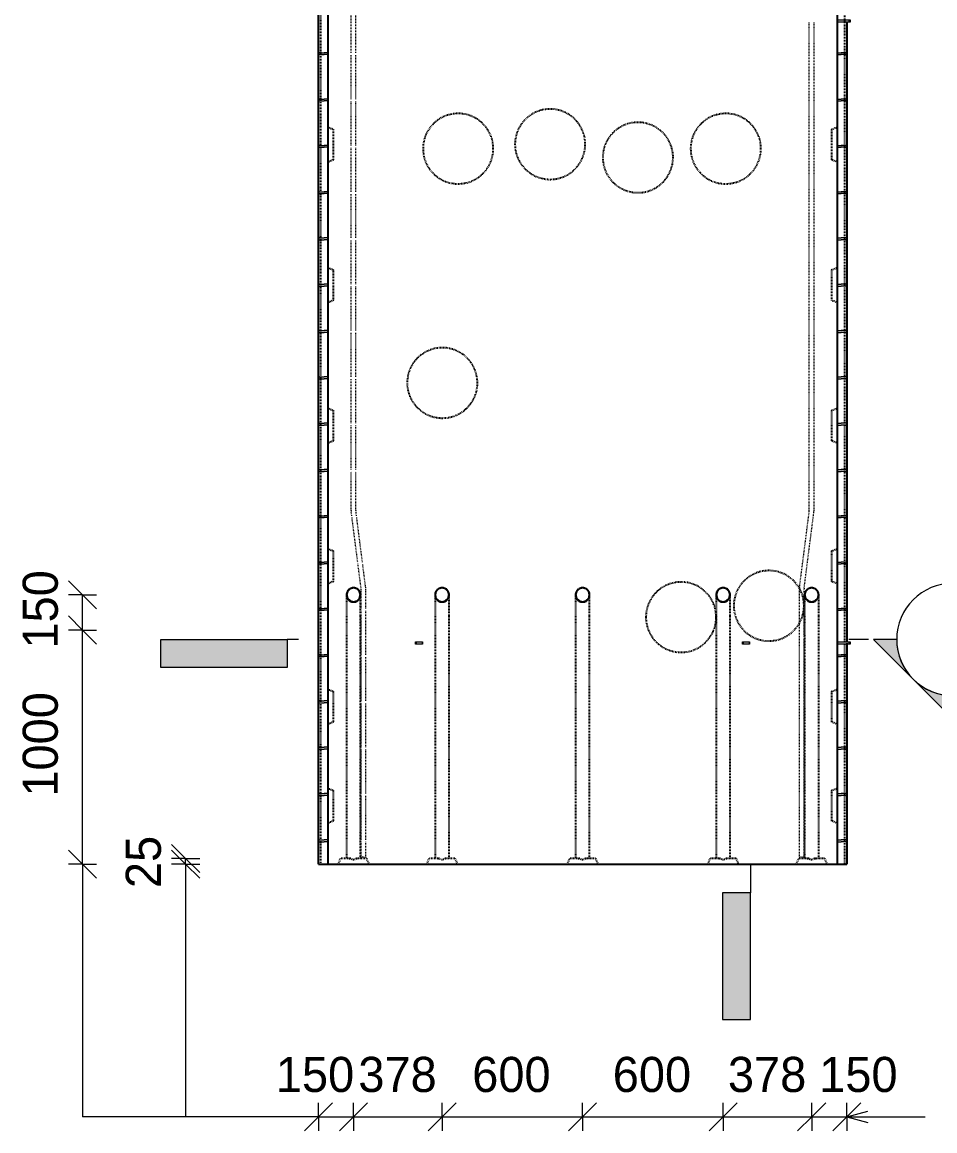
# Model space of a CAD drawing. Header units: millimetres. Extents: x 1002 to 19652, y -2551 to 13126.
# Drawn here: x 6522 to 10418, y -2533 to 2200 of the extents above; entities that cross this region are included whole.
import ezdxf

# ---------------------------------------------------------------- set-up
doc = ezdxf.new("R2010")
doc.units = ezdxf.units.MM
doc.linetypes.add('Dash', pattern=[6.36, 3.18, -3.18])
for name, color, linetype, lineweight in [('A-ANNO-DIMS', 211, 'Continuous', 9), ('A-ANNO-DIMS-60', 211, 'Continuous', 9), ('A-DETL-THIN', 151, 'Continuous', 18), ('A-GENM', 13, 'Continuous', 18), ('A-WALL', 113, 'Continuous', 25), ('A-WALL-HDLN', 110, 'Dash', 25), ('G-ANNO-SYMB', 111, 'Continuous', 9), ('G-ANNO-TEXT', 231, 'Continuous', 9), ('S-RBAR', 171, 'Continuous', 18)]:
    doc.layers.add(name, color=color, linetype=linetype, lineweight=lineweight)
doc.styles.add('Nirmala UI Semilight', font='NirmalaS.ttf', dxfattribs={"height": 150})
doc.dimstyles.new('Arrow_Filled_-_2_5_NI_UI', dxfattribs={"dimscale": 304.8, "dimtxt": 157.104592, "dimasz": 0.393701, "dimexe": 0.19685, "dimexo": 0.0625, "dimgap": 0.19685, "dimtad": 1, "dimdec": 4, "dimzin": 0, "dimdsep": 46, "dimtxsty": 'Nirmala UI Semilight', "dimblk1": 'OBLIQUE', "dimblk2": 'OBLIQUE', "dimsah": 1, "dimcen": 0.09, "dimazin": 0, "dimtfac": 1, "dimtdec": 4, "dimtix": 1, "dimtmove": 2, "dimatfit": 3, "dimfxl": 0.19685, "dimfxlon": 1, "dimtvp": 1, "dimtolj": 1, "dimtzin": 0, "dimarcsym": 2})
doc.dimstyles.new('Arrow_Filled_-_2_5_NI_UI_1', dxfattribs={"dimscale": 304.8, "dimtxt": 157.104592, "dimasz": 0.393701, "dimexe": 0.19685, "dimexo": 0.0625, "dimgap": 0.19685, "dimtad": 1, "dimdec": 4, "dimzin": 0, "dimdsep": 46, "dimtxsty": 'Nirmala UI Semilight', "dimblk1": 'OBLIQUE', "dimblk2": 'OBLIQUE', "dimsah": 1, "dimcen": 0.09, "dimazin": 0, "dimtfac": 1, "dimtdec": 4, "dimtix": 1, "dimtmove": 0, "dimatfit": 3, "dimfxl": 0.19685, "dimfxlon": 1, "dimtvp": 1, "dimtolj": 1, "dimtzin": 0, "dimarcsym": 2})

# ---------------------------------------------------------------- blocks, each defined once
blk = doc.blocks.new('RR spread anchor face based - RR-SA-2_5-200-1726821-Elevation Front')
at = {"layer": 'A-GENM'}
for p, q in [((9597.6, 6760), (9600.1, 6760)), ((9597.6, 6750), (9597.6, 6760)), ((9600.1, 6750), (9597.6, 6750)), ((9600.1, 6760), (9625.1, 6760)), ((9600.1, 6760), (9600.1, 6750)), ((9625.1, 6750), (9600.1, 6750)), ((9625.1, 6760), (9627.6, 6760)), ((9625.1, 6760), (9625.1, 6750)), ((9627.6, 6750), (9625.1, 6750)), ((9627.6, 6760), (9627.6, 6750))]:
    blk.add_line(p, q, dxfattribs=at)
blk = doc.blocks.new('RR spread anchor face based - RR-SA-3_0-200-1726827-Elevation Front')
at = {"layer": 'A-GENM'}
for p, q in [((10002.6, 6760), (10052.6, 6760)), ((10052.6, 6750), (10002.6, 6750)), ((10052.6, 6760), (10057.6, 6760)), ((10052.6, 6750), (10052.6, 6760)), ((10057.6, 6750), (10052.6, 6750)), ((10057.6, 6760), (10057.6, 6750))]:
    blk.add_line(p, q, dxfattribs=at)
blk = doc.blocks.new('Detail View - M_Section Tail - Filled Horizontal-14034-Elevation Front')
at = {"layer": 'G-ANNO-SYMB'}
blk.add_hatch(color=256, dxfattribs=at).paths.add_polyline_path([(7653.1, -555.2), (7653.1, -435.2), (7113.1, -435.2), (7113.1, -555.2)])
for p, q in [((7113.1, -555.2), (7113.1, -435.2)), ((7113.1, -435.2), (7653.1, -435.2)), ((7653.1, -435.2), (7653.1, -555.2)), ((7653.1, -555.2), (7113.1, -555.2))]:
    blk.add_line(p, q, dxfattribs=at)
blk = doc.blocks.new('Detail View - M_Section Head - Filled SHOP DWG-1002450-Elevation Front')
at = {"layer": 'G-ANNO-SYMB'}
h = blk.add_hatch(color=256, dxfattribs=at)
edge = h.paths.add_edge_path()
edge.add_line((10156.1, -435.2), (10255.6, -435.2))
edge.add_arc((10495.6, -435.2), 240, 180, 225)
edge.add_line((10325.8, -604.9), (10156.1, -435.2))
h = blk.add_hatch(color=256, dxfattribs=at)
edge = h.paths.add_edge_path()
edge.add_line((10835, -435.2), (10665.3, -604.9))
edge.add_arc((10495.6, -435.2), 240, 315, 360)
edge.add_line((10735.6, -435.2), (10835, -435.2))
h = blk.add_hatch(color=256, dxfattribs=at)
edge = h.paths.add_edge_path()
edge.add_line((10495.6, -774.6), (10325.8, -604.9))
edge.add_arc((10495.6, -435.2), 240, 225, 270)
edge.add_line((10495.6, -675.2), (10495.6, -774.6))
h = blk.add_hatch(color=256, dxfattribs=at)
edge = h.paths.add_edge_path()
edge.add_line((10495.6, -774.6), (10495.6, -675.2))
edge.add_arc((10495.6, -435.2), 240, 270, 315)
edge.add_line((10665.3, -604.9), (10495.6, -774.6))
for p, q in [((10495.6, -774.6), (10156.1, -435.2)), ((10255.6, -435.2), (10156.1, -435.2)), ((10156.1, -435.2), (10325.8, -604.9)), ((10255.6, -435.2), (10156.1, -435.2)), ((10495.6, -774.6), (10835, -435.2)), ((10665.3, -604.9), (10835, -435.2)), ((10735.6, -435.2), (10835, -435.2)), ((10835, -435.2), (10735.6, -435.2)), ((10325.8, -604.9), (10495.6, -774.6)), ((10495.6, -774.6), (10665.3, -604.9)), ((10495.6, -675.2), (10495.6, -774.6)), ((10495.6, -774.6), (10495.6, -675.2))]:
    blk.add_line(p, q, dxfattribs=at)
for start, end in [(360, 180), (180, 360), (180, 225), (315, 0), (225, 270), (270, 315)]:
    blk.add_arc((10495.6, -435.2), 240, start, end, dxfattribs=at)
blk = doc.blocks.new('DIMBLOCK52-Elevation Front')
at = {"layer": 'A-ANNO-DIMS-60'}
for p, q in [((6779.7, -395), (6719.7, -335)), ((6779.7, -395), (6719.7, -395)), ((6779.7, -1395), (6779.7, -395)), ((6779.7, -395), (6839.7, -455)), ((6779.7, -395), (6839.7, -395)), ((6779.7, -1395), (6719.7, -1335)), ((6779.7, -1395), (6719.7, -1395)), ((6779.7, -1395), (6839.7, -1455)), ((6779.7, -1395), (6839.7, -1395))]:
    blk.add_line(p, q, dxfattribs=at)
at = {"layer": 'A-ANNO-DIMS-60', "color": 0, "insert": (6524, -1106.4), "char_height": 150, "width": 507.305, "attachment_point": 1, "rotation": 90, "line_spacing_factor": 1.142579, "style": 'Nirmala UI Semilight'}
blk.add_mtext('1000', dxfattribs=at)
blk = doc.blocks.new('_Oblique')
at = {"color": 0, "linetype": 'ByBlock', "lineweight": -2}
blk.add_line((-0.5, -0.5), (0.5, 0.5), dxfattribs=at)
blk = doc.blocks.new('DIMBLOCK53-Elevation Front')
at = {"layer": 'A-ANNO-DIMS-60'}
for p, q in [((6779.7, -245), (6719.7, -185)), ((6779.7, -245), (6719.7, -245)), ((6779.7, -395), (6779.7, -245)), ((6779.7, -245), (6839.7, -305)), ((6779.7, -245), (6839.7, -245)), ((6779.7, -395), (6719.7, -335)), ((6779.7, -395), (6719.7, -395)), ((6779.7, -395), (6839.7, -455)), ((6779.7, -395), (6839.7, -395))]:
    blk.add_line(p, q, dxfattribs=at)
at = {"layer": 'A-ANNO-DIMS-60', "color": 0, "insert": (6524, -474.2), "char_height": 150, "width": 370.196, "attachment_point": 1, "rotation": 90, "line_spacing_factor": 1.142579, "style": 'Nirmala UI Semilight'}
blk.add_mtext('150', dxfattribs=at)
blk = doc.blocks.new('DIMBLOCK54-Elevation Front')
at = {"layer": 'A-ANNO-DIMS-60'}
for p, q in [((7219.7, -1370), (7159.7, -1310)), ((7219.7, -1395), (7159.7, -1335)), ((7219.7, -1370), (7159.7, -1370)), ((7219.7, -1395), (7219.7, -1370)), ((7219.7, -1370), (7279.7, -1430)), ((7219.7, -1370), (7279.7, -1370)), ((7219.7, -1395), (7159.7, -1395)), ((7219.7, -1395), (7279.7, -1455)), ((7219.7, -1395), (7279.7, -1395))]:
    blk.add_line(p, q, dxfattribs=at)
at = {"layer": 'A-ANNO-DIMS-60', "color": 0, "insert": (6964, -1496.8), "char_height": 150, "width": 274.219, "attachment_point": 1, "rotation": 90, "line_spacing_factor": 1.142579, "style": 'Nirmala UI Semilight'}
blk.add_mtext('25', dxfattribs=at)
blk = doc.blocks.new('DIMBLOCK55-Elevation Front')
at = {"layer": 'A-ANNO-DIMS-60'}
for p, q in [((7786.6, -2473), (7846.6, -2413)), ((7786.6, -2473), (7786.6, -2413)), ((7936.6, -2473), (7996.6, -2413)), ((7936.6, -2473), (7936.6, -2413)), ((7786.6, -2473), (7726.6, -2533)), ((7786.6, -2473), (7936.6, -2473)), ((7786.6, -2473), (7786.6, -2533)), ((7936.6, -2473), (7876.6, -2533)), ((7936.6, -2473), (7936.6, -2533))]:
    blk.add_line(p, q, dxfattribs=at)
at = {"layer": 'A-ANNO-DIMS-60', "color": 0, "insert": (7604.7, -2217.3), "char_height": 150, "width": 370.196, "attachment_point": 1, "line_spacing_factor": 1.142579, "style": 'Nirmala UI Semilight'}
blk.add_mtext('150', dxfattribs=at)
blk = doc.blocks.new('DIMBLOCK56-Elevation Front')
at = {"layer": 'A-ANNO-DIMS-60'}
for p, q in [((7936.6, -2473), (7996.6, -2413)), ((7936.6, -2473), (7936.6, -2413)), ((8314.6, -2473), (8374.6, -2413)), ((8314.6, -2473), (8314.6, -2413)), ((7936.6, -2473), (7876.6, -2533)), ((7936.6, -2473), (8314.6, -2473)), ((7936.6, -2473), (7936.6, -2533)), ((8314.6, -2473), (8254.6, -2533)), ((8314.6, -2473), (8314.6, -2533))]:
    blk.add_line(p, q, dxfattribs=at)
at = {"layer": 'A-ANNO-DIMS-60', "color": 0, "insert": (7957, -2217.3), "char_height": 150, "width": 404.473, "attachment_point": 1, "line_spacing_factor": 1.142579, "style": 'Nirmala UI Semilight'}
blk.add_mtext('378', dxfattribs=at)
blk = doc.blocks.new('DIMBLOCK57-Elevation Front')
at = {"layer": 'A-ANNO-DIMS-60'}
for p, q in [((8314.6, -2473), (8374.6, -2413)), ((8314.6, -2473), (8314.6, -2413)), ((8914.6, -2473), (8974.6, -2413)), ((8914.6, -2473), (8914.6, -2413)), ((8314.6, -2473), (8254.6, -2533)), ((8314.6, -2473), (8914.6, -2473)), ((8314.6, -2473), (8314.6, -2533)), ((8914.6, -2473), (8854.6, -2533)), ((8914.6, -2473), (8914.6, -2533))]:
    blk.add_line(p, q, dxfattribs=at)
at = {"layer": 'A-ANNO-DIMS-60', "color": 0, "insert": (8443.2, -2217.3), "char_height": 150, "width": 411.328, "attachment_point": 1, "line_spacing_factor": 1.142579, "style": 'Nirmala UI Semilight'}
blk.add_mtext('600', dxfattribs=at)
blk = doc.blocks.new('DIMBLOCK58-Elevation Front')
at = {"layer": 'A-ANNO-DIMS-60'}
for p, q in [((8914.6, -2473), (8974.6, -2413)), ((8914.6, -2473), (8914.6, -2413)), ((9514.6, -2473), (9574.6, -2413)), ((9514.6, -2473), (9514.6, -2413)), ((8914.6, -2473), (8854.6, -2533)), ((8914.6, -2473), (9514.6, -2473)), ((8914.6, -2473), (8914.6, -2533)), ((9514.6, -2473), (9454.6, -2533)), ((9514.6, -2473), (9514.6, -2533))]:
    blk.add_line(p, q, dxfattribs=at)
at = {"layer": 'A-ANNO-DIMS-60', "color": 0, "insert": (9043.2, -2217.3), "char_height": 150, "width": 411.328, "attachment_point": 1, "line_spacing_factor": 1.142579, "style": 'Nirmala UI Semilight'}
blk.add_mtext('600', dxfattribs=at)
blk = doc.blocks.new('DIMBLOCK59-Elevation Front')
at = {"layer": 'A-ANNO-DIMS-60'}
for p, q in [((9514.6, -2473), (9574.6, -2413)), ((9514.6, -2473), (9514.6, -2413)), ((9892.6, -2473), (9952.6, -2413)), ((9892.6, -2473), (9892.6, -2413)), ((9514.6, -2473), (9454.6, -2533)), ((9514.6, -2473), (9892.6, -2473)), ((9514.6, -2473), (9514.6, -2533)), ((9892.6, -2473), (9832.6, -2533)), ((9892.6, -2473), (9892.6, -2533))]:
    blk.add_line(p, q, dxfattribs=at)
at = {"layer": 'A-ANNO-DIMS-60', "color": 0, "insert": (9535, -2217.3), "char_height": 150, "width": 404.473, "attachment_point": 1, "line_spacing_factor": 1.142579, "style": 'Nirmala UI Semilight'}
blk.add_mtext('378', dxfattribs=at)
blk = doc.blocks.new('DIMBLOCK60-Elevation Front')
at = {"layer": 'A-ANNO-DIMS-60'}
for p, q in [((9892.6, -2473), (9952.6, -2413)), ((9892.6, -2473), (9892.6, -2413)), ((10042.6, -2473), (10102.6, -2413)), ((10042.6, -2473), (10042.6, -2413)), ((9892.6, -2473), (9832.6, -2533)), ((9892.6, -2473), (10042.6, -2473)), ((9892.6, -2473), (9892.6, -2533)), ((10042.6, -2473), (9982.6, -2533)), ((10042.6, -2473), (10042.6, -2533))]:
    blk.add_line(p, q, dxfattribs=at)
at = {"layer": 'A-ANNO-DIMS-60', "color": 0, "insert": (9924.8, -2217.3), "char_height": 150, "width": 370.196, "attachment_point": 1, "line_spacing_factor": 1.142579, "style": 'Nirmala UI Semilight'}
blk.add_mtext('150', dxfattribs=at)

msp = doc.modelspace()

# ---------------------------------------------------------------- linework, layer by layer
at = {"layer": 'A-DETL-THIN'}
for p, q in [((6779.67561, -1395), (6779.67561, -2473.045)), ((7219.67561, -1395), (7219.67561, -2473.045)), ((7786.56745, -2473.045), (6779.67561, -2473.045))]:
    msp.add_line(p, q, dxfattribs=at)
at = {"layer": 'A-WALL'}
for p, q in [((7826.5695, 7060), (7826.5695, -1395)), ((10002.56745, -1395), (10002.56745, 7060)), ((7786.56745, 2065.71341), (7786.56745, 2262.61993)), ((10042.56745, 2200), (10042.56745, 2065.71341)), ((7786.56745, 1868.04674), (7786.56745, 2064.95326)), ((10042.56745, 2064.95326), (10042.56745, 1868.04674)), ((7786.56745, 1670.38007), (7786.56745, 1867.28659)), ((10042.56745, 1867.28659), (10042.56745, 1670.38007)), ((7786.56745, 1472.71341), (7786.56745, 1669.61993)), ((10042.56745, 1669.61993), (10042.56745, 1472.71341)), ((7786.56745, 1275.04674), (7786.56745, 1471.95326)), ((10042.56745, 1471.95326), (10042.56745, 1275.04674)), ((7786.56745, 1077.38007), (7786.56745, 1274.28659)), ((10042.56745, 1274.28659), (10042.56745, 1077.38007)), ((7786.56745, 879.71341), (7786.56745, 1076.61993)), ((10042.56745, 1076.61993), (10042.56745, 879.71341)), ((7786.56745, 682.04674), (7786.56745, 878.95326)), ((10042.56745, 878.95326), (10042.56745, 682.04674)), ((7786.56745, 484.38007), (7786.56745, 681.28659)), ((10042.56745, 681.28659), (10042.56745, 484.38007)), ((7786.56745, 286.71341), (7786.56745, 483.61993)), ((10042.56745, 483.61993), (10042.56745, 286.71341)), ((7786.56745, 89.04674), (7786.56745, 285.95326)), ((10042.56745, 285.95326), (10042.56745, 89.04674)), ((7786.56745, -108.61993), (7786.56745, 88.28659)), ((10042.56745, 88.28659), (10042.56745, -108.61993)), ((7786.56745, -306.28659), (7786.56745, -109.38007)), ((10042.56745, -109.38007), (10042.56745, -306.28659)), ((7786.56745, -503.95326), (7786.56745, -307.04674)), ((10042.56745, -307.04674), (10042.56745, -445)), ((10042.56745, -455), (10042.56745, -503.95326)), ((7786.56745, -701.61993), (7786.56745, -504.71341)), ((10042.56745, -504.71341), (10042.56745, -701.61993)), ((7786.56745, -899.28659), (7786.56745, -702.38007)), ((10042.56745, -702.38007), (10042.56745, -899.28659)), ((7786.56745, -1096.95326), (7786.56745, -900.04674)), ((10042.56745, -900.04674), (10042.56745, -1096.95326)), ((7786.56745, -1294.61993), (7786.56745, -1097.71341)), ((10042.56745, -1097.71341), (10042.56745, -1294.61993)), ((7786.56745, -1395), (7786.56745, -1295.38007)), ((10042.56745, -1295.38007), (10042.56745, -1395)), ((7786.56745, -1395), (10042.56745, -1395))]:
    msp.add_line(p, q, dxfattribs=at)
at = {"layer": 'A-WALL', "flags": 128}
for points in [[(7936.56745, -215), (7921.53295, -219.03919), (7910.54692, -230.06909), (7906.56745, -245)], [(7966.56745, -245), (7962.52826, -229.96549), (7951.49836, -218.97947), (7936.56745, -215)], [(8314.56745, -215), (8299.53295, -219.03919), (8288.54692, -230.06909), (8284.56745, -245)], [(8344.56745, -245), (8340.52826, -229.96549), (8329.49836, -218.97947), (8314.56745, -215)], [(8914.56745, -215), (8899.53295, -219.03919), (8888.54692, -230.06909), (8884.56745, -245)], [(8944.56745, -245), (8940.52826, -229.96549), (8929.49836, -218.97947), (8914.56745, -215)], [(9514.56745, -215), (9499.53295, -219.03919), (9488.54692, -230.06909), (9484.56745, -245)], [(9544.56745, -245), (9540.52826, -229.96549), (9529.49836, -218.97947), (9514.56745, -215)], [(9892.56745, -215), (9877.53295, -219.03919), (9866.54692, -230.06909), (9862.56745, -245)], [(9922.56745, -245), (9918.52826, -229.96549), (9907.49836, -218.97947), (9892.56745, -215)], [(7906.56745, -245), (7910.60665, -260.03451), (7921.63655, -271.02053), (7936.56745, -275)], [(7936.56745, -275), (7951.60196, -270.96081), (7962.58799, -259.93091), (7966.56745, -245)], [(7966.56745, -250.72272), (7966.56745, -245.13838), (7966.56745, -245)], [(8284.56745, -245), (8288.60665, -260.03451), (8299.63655, -271.02053), (8314.56745, -275)], [(8314.56745, -275), (8329.60196, -270.96081), (8340.58799, -259.93091), (8344.56745, -245)], [(8344.56745, -250.72272), (8344.56745, -245.13838), (8344.56745, -245)], [(8884.56745, -245), (8888.60665, -260.03451), (8899.63655, -271.02053), (8914.56745, -275)], [(8914.56745, -275), (8929.60196, -270.96081), (8940.58799, -259.93091), (8944.56745, -245)], [(8944.56745, -250.72272), (8944.56745, -245.13838), (8944.56745, -245)], [(9484.56745, -245), (9488.60665, -260.03451), (9499.63655, -271.02053), (9514.56745, -275)], [(9514.56745, -275), (9529.60196, -270.96081), (9540.58799, -259.93091), (9544.56745, -245)], [(9544.56745, -250.72272), (9544.56745, -245.13838), (9544.56745, -245)], [(9862.56745, -245), (9866.60665, -260.03451), (9877.63655, -271.02053), (9892.56745, -275)], [(9892.56745, -275), (9907.60196, -270.96081), (9918.58799, -259.93091), (9922.56745, -245)], [(9922.56745, -250.72272), (9922.56745, -245.13838), (9922.56745, -245)]]:
    msp.add_lwpolyline(points, dxfattribs=at)
at = {"layer": 'A-WALL'}
for centre, start, end in [((7936.56745, -245), 150.6727618, 179.61937532), ((7936.56745, -245), 120.83030229, 149.6053058), ((7936.56745, -245), 90.72252687, 119.42229601), ((7936.56745, -245), 61.01869337, 89.26639009), ((7936.56745, -245), 30.83105155, 59.6045335), ((7936.56745, -245), 0.3777518, 29.77056829), ((8314.56745, -245), 150.6727618, 179.61937532), ((8314.56745, -245), 120.83030229, 149.6053058), ((8314.56745, -245), 90.72252687, 119.42229601), ((8314.56745, -245), 61.01869337, 89.26639009), ((8314.56745, -245), 30.83105155, 59.6045335), ((8314.56745, -245), 0.3777518, 29.77056829), ((8914.56745, -245), 150.6727618, 179.61937532), ((8914.56745, -245), 120.83030229, 149.6053058), ((8914.56745, -245), 90.72252687, 119.42229601), ((8914.56745, -245), 61.01869337, 89.26639009), ((8914.56745, -245), 30.83105155, 59.6045335), ((8914.56745, -245), 0.3777518, 29.77056829), ((9514.56745, -245), 150.6727618, 179.61937532), ((9514.56745, -245), 120.83030229, 149.6053058), ((9514.56745, -245), 90.72252687, 119.42229601), ((9514.56745, -245), 61.01869337, 89.26639009), ((9514.56745, -245), 30.83105155, 59.6045335), ((9514.56745, -245), 0.3777518, 29.77056829), ((9892.56745, -245), 150.6727618, 179.61937532), ((9892.56745, -245), 120.83030229, 149.6053058), ((9892.56745, -245), 90.72252687, 119.42229601), ((9892.56745, -245), 61.01869337, 89.26639009), ((9892.56745, -245), 30.83105155, 59.6045335), ((9892.56745, -245), 0.3777518, 29.77056829), ((7936.56745, -245), 180.42457698, 209.72326815), ((7936.56745, -245), 210.81300667, 239.62313313), ((7936.56745, -245), 241.01713814, 269.26797703), ((7936.56745, -245), 270.72093746, 299.42390155), ((7936.56745, -245), 300.81202935, 329.6241405), ((7936.56745, -245), 330.71898335, 359.57221129), ((8314.56745, -245), 180.42457698, 209.72326815), ((8314.56745, -245), 210.81300667, 239.62313313), ((8314.56745, -245), 241.01713814, 269.26797703), ((8314.56745, -245), 270.72093746, 299.42390155), ((8314.56745, -245), 300.81202935, 329.6241405), ((8314.56745, -245), 330.71898335, 359.57221129), ((8914.56745, -245), 180.42457698, 209.72326815), ((8914.56745, -245), 210.81300667, 239.62313313), ((8914.56745, -245), 241.01713814, 269.26797703), ((8914.56745, -245), 270.72093746, 299.42390155), ((8914.56745, -245), 300.81202935, 329.6241405), ((8914.56745, -245), 330.71898335, 359.57221129), ((9514.56745, -245), 180.42457698, 209.72326815), ((9514.56745, -245), 210.81300667, 239.62313313), ((9514.56745, -245), 241.01713814, 269.26797703), ((9514.56745, -245), 270.72093746, 299.42390155), ((9514.56745, -245), 300.81202935, 329.6241405), ((9514.56745, -245), 330.71898335, 359.57221129), ((9892.56745, -245), 180.42457698, 209.72326815), ((9892.56745, -245), 210.81300667, 239.62313313), ((9892.56745, -245), 241.01713814, 269.26797703), ((9892.56745, -245), 270.72093746, 299.42390155), ((9892.56745, -245), 300.81202935, 329.6241405), ((9892.56745, -245), 330.71898335, 359.57221129)]:
    msp.add_arc(centre, 30, start, end, dxfattribs=at)
at = {"layer": 'A-WALL-HDLN'}
for p, q in [((7796.57004, -1395), (7796.57004, 3650.05927)), ((10032.62415, 3650.05927), (10032.62415, -1395)), ((7826.56745, 1752.50781), (7851.56745, 1742.50781)), ((9977.56745, 1742.50781), (10002.56745, 1752.50781)), ((7851.56745, 1612.50781), (7851.56745, 1742.50781)), ((9977.56745, 1742.50781), (9977.56745, 1612.50781)), ((7851.56745, 1612.50781), (7826.56745, 1602.50781)), ((10002.56745, 1602.50781), (9977.56745, 1612.50781)), ((7826.56745, 1152.50781), (7851.56745, 1142.50781)), ((7851.56745, 1012.50781), (7851.56745, 1142.50781)), ((9977.56745, 1142.50781), (10002.56745, 1152.50781)), ((9977.56745, 1142.50781), (9977.56745, 1012.50781)), ((7851.56745, 1012.50781), (7826.56745, 1002.50781)), ((10002.56745, 1002.50781), (9977.56745, 1012.50781)), ((7826.56745, 552.50781), (7851.56745, 542.50781)), ((7851.56745, 412.50781), (7851.56745, 542.50781)), ((9977.56745, 542.50781), (10002.56745, 552.50781)), ((9977.56745, 542.50781), (9977.56745, 412.50781)), ((7851.56745, 412.50781), (7826.56745, 402.50781)), ((10002.56745, 402.50781), (9977.56745, 412.50781)), ((7826.56745, -47.49219), (7851.56745, -57.49219)), ((7851.56745, -187.49219), (7851.56745, -57.49219)), ((9977.56745, -57.49219), (10002.56745, -47.49219)), ((9977.56745, -57.49219), (9977.56745, -187.49219)), ((7851.56745, -187.49219), (7826.56745, -197.49219)), ((10002.56745, -197.49219), (9977.56745, -187.49219)), ((7906.56745, -335), (7906.56745, -1370)), ((7966.56745, -1370), (7966.56745, -335)), ((8284.56745, -335), (8284.56745, -1370)), ((8344.56745, -1370), (8344.56745, -335)), ((8884.56745, -335), (8884.56745, -1370)), ((8944.56745, -1370), (8944.56745, -335)), ((9484.56745, -335), (9484.56745, -1370)), ((9544.56745, -1370), (9544.56745, -335)), ((9862.56745, -335), (9862.56745, -1370)), ((9922.56745, -1370), (9922.56745, -335)), ((10042.56745, -445.04961), (10042.56745, -454.95039)), ((7826.56745, -647.49219), (7851.56745, -657.49219)), ((7851.56745, -787.49219), (7851.56745, -657.49219)), ((9977.56745, -657.49219), (10002.56745, -647.49219)), ((9977.56745, -657.49219), (9977.56745, -787.49219)), ((7851.56745, -787.49219), (7826.56745, -797.49219)), ((10002.56745, -797.49219), (9977.56745, -787.49219)), ((7826.56745, -1070), (7851.56745, -1080)), ((7851.56745, -1210), (7851.56745, -1080)), ((9977.56745, -1080), (10002.56745, -1070)), ((9977.56745, -1080), (9977.56745, -1210)), ((7851.56745, -1210), (7826.56745, -1220)), ((10002.56745, -1220), (9977.56745, -1210)), ((7871.56745, -1395), (7881.56745, -1370)), ((7924.57788, -1370), (7881.56745, -1370)), ((7917.96517, -1370), (7924.57788, -1370)), ((7948.55703, -1370), (7955.16974, -1370)), ((7991.56745, -1370), (7948.55703, -1370)), ((7991.56745, -1370), (8001.56745, -1395)), ((8249.56745, -1395), (8259.56745, -1370)), ((8302.57788, -1370), (8259.56745, -1370)), ((8295.96517, -1370), (8302.57788, -1370)), ((8326.55703, -1370), (8333.16974, -1370)), ((8369.56745, -1370), (8326.55703, -1370)), ((8369.56745, -1370), (8379.56745, -1395)), ((8849.56745, -1395), (8859.56745, -1370)), ((8902.57788, -1370), (8859.56745, -1370)), ((8895.96517, -1370), (8902.57788, -1370)), ((8926.55703, -1370), (8933.16974, -1370)), ((8969.56745, -1370), (8926.55703, -1370)), ((8969.56745, -1370), (8979.56745, -1395)), ((9449.56745, -1395), (9459.56745, -1370)), ((9502.57788, -1370), (9459.56745, -1370)), ((9495.96517, -1370), (9502.57788, -1370)), ((9526.55703, -1370), (9533.16974, -1370)), ((9569.56745, -1370), (9526.55703, -1370)), ((9569.56745, -1370), (9579.56745, -1395)), ((9827.56745, -1395), (9837.56745, -1370)), ((9880.57788, -1370), (9837.56745, -1370)), ((9873.96517, -1370), (9880.57788, -1370)), ((9904.55703, -1370), (9911.16974, -1370)), ((9947.56745, -1370), (9904.55703, -1370)), ((9947.56745, -1370), (9957.56745, -1395))]:
    msp.add_line(p, q, dxfattribs=at)
at = {"layer": 'A-WALL-HDLN', "flags": 128}
for points in [[(7906.56745, -245.38007), (7906.56745, -249.10169), (7906.56745, -261.03291), (7906.56745, -279.70613), (7906.56745, -303.41931), (7906.56745, -330.01104), (7906.56745, -335)], [(7966.56745, -335), (7966.56745, -308.13961), (7966.56745, -283.7275), (7966.56745, -263.98882), (7966.56745, -250.72272)], [(8284.56745, -245.38007), (8284.56745, -249.10169), (8284.56745, -261.03291), (8284.56745, -279.70613), (8284.56745, -303.41931), (8284.56745, -330.01104), (8284.56745, -335)], [(8344.56745, -335), (8344.56745, -308.13961), (8344.56745, -283.7275), (8344.56745, -263.98882), (8344.56745, -250.72272)], [(8884.56745, -245.38007), (8884.56745, -249.10169), (8884.56745, -261.03291), (8884.56745, -279.70613), (8884.56745, -303.41931), (8884.56745, -330.01104), (8884.56745, -335)], [(8944.56745, -335), (8944.56745, -308.13961), (8944.56745, -283.7275), (8944.56745, -263.98882), (8944.56745, -250.72272)], [(9484.56745, -245.38007), (9484.56745, -249.10169), (9484.56745, -261.03291), (9484.56745, -279.70613), (9484.56745, -303.41931), (9484.56745, -330.01104), (9484.56745, -335)], [(9544.56745, -335), (9544.56745, -308.13961), (9544.56745, -283.7275), (9544.56745, -263.98882), (9544.56745, -250.72272)], [(9862.56745, -245.38007), (9862.56745, -249.10169), (9862.56745, -261.03291), (9862.56745, -279.70613), (9862.56745, -303.41931), (9862.56745, -330.01104), (9862.56745, -335)], [(9922.56745, -335), (9922.56745, -308.13961), (9922.56745, -283.7275), (9922.56745, -263.98882), (9922.56745, -250.72272)], [(7936.56745, -1376.25), (7933.48935, -1375.85417), (7930.44373, -1374.67088), (7927.46275, -1372.71259), (7924.57788, -1370)], [(7948.55703, -1370), (7945.67216, -1372.71259), (7942.69118, -1374.67088), (7939.64556, -1375.85417), (7936.56745, -1376.25)], [(8314.56745, -1376.25), (8311.48935, -1375.85417), (8308.44373, -1374.67088), (8305.46275, -1372.71259), (8302.57788, -1370)], [(8326.55703, -1370), (8323.67216, -1372.71259), (8320.69118, -1374.67088), (8317.64556, -1375.85417), (8314.56745, -1376.25)], [(8914.56745, -1376.25), (8911.48935, -1375.85417), (8908.44373, -1374.67088), (8905.46275, -1372.71259), (8902.57788, -1370)], [(8926.55703, -1370), (8923.67216, -1372.71259), (8920.69118, -1374.67088), (8917.64556, -1375.85417), (8914.56745, -1376.25)], [(9514.56745, -1376.25), (9511.48935, -1375.85417), (9508.44373, -1374.67088), (9505.46275, -1372.71259), (9502.57788, -1370)], [(9526.55703, -1370), (9523.67216, -1372.71259), (9520.69118, -1374.67088), (9517.64556, -1375.85417), (9514.56745, -1376.25)], [(9892.56745, -1376.25), (9889.48935, -1375.85417), (9886.44373, -1374.67088), (9883.46275, -1372.71259), (9880.57788, -1370)], [(9904.55703, -1370), (9901.67216, -1372.71259), (9898.69118, -1374.67088), (9895.64556, -1375.85417), (9892.56745, -1376.25)]]:
    msp.add_lwpolyline(points, dxfattribs=at)
at = {"layer": 'A-WALL-HDLN'}
for centre, start, end in [((8383.15593, 1659.97768), 0, 180), ((8775.87351, 1678.89876), 0, 180), ((9525.89214, 1659.97768), 0, 180), ((9150.87351, 1622.20249), 0, 180), ((8383.15593, 1659.97768), 180, 0), ((8775.87351, 1678.89876), 180, 0), ((9525.89214, 1659.97768), 180, 0), ((9150.87351, 1622.20249), 180, 0), ((8315.63438, 660), 0, 180), ((8315.63438, 660), 180, 0), ((9709.96521, -291.4772), 29.61617597, 180), ((9334.96521, -340), 1.31291459, 180), ((9709.96521, -291.4772), 0, 29.53517644), ((9709.96521, -291.4772), 180, 330.22760235), ((9709.96521, -291.4772), 330.32692, 0), ((9334.96521, -340), 180, 358.68708541), ((9334.96521, -340), 0, 1.02172998), ((9334.96521, -340), 358.97827002, 0)]:
    msp.add_arc(centre, 150, start, end, dxfattribs=at)
at = {"layer": 'G-ANNO-SYMB'}
for p, q in [((7701.38893, -435.18348), (7653.09398, -435.18348)), ((10135.55011, -435.18348), (10051.96618, -435.18348)), ((9631.96345, -1393.12411), (9631.96345, -1517.64505))]:
    msp.add_line(p, q, dxfattribs=at)
at = {"layer": 'G-ANNO-TEXT', "color": 7}
for q in [(10132.32407, -2449.30651), (10132.32407, -2497.53736), (10376.92128, -2473.42193)]:
    msp.add_line((10042.32407, -2473.42193), q, dxfattribs=at)
at = {"layer": 'S-RBAR', "linetype": 'Dash'}
for p, q in [((7926.56745, 2069.33333), (7926.56745, 2259)), ((7946.56745, 2069.33333), (7946.56745, 2259)), ((9882.56745, 115.82215), (9882.56745, 2200)), ((9902.56745, 115.82215), (9902.56745, 2200)), ((7926.56745, 1871.66667), (7926.56745, 2061.33333)), ((7946.56745, 1871.66667), (7946.56745, 2061.33333)), ((7926.56745, 1674), (7926.56745, 1863.66667)), ((7946.56745, 1674), (7946.56745, 1863.66667)), ((7926.56745, 1476.33333), (7926.56745, 1666)), ((7946.56745, 1476.33333), (7946.56745, 1666)), ((7926.56745, 1278.66667), (7926.56745, 1468.33333)), ((7946.56745, 1278.66667), (7946.56745, 1468.33333)), ((7926.56745, 1081), (7926.56745, 1270.66667)), ((7946.56745, 1081), (7946.56745, 1270.66667)), ((7926.56745, 883.33333), (7926.56745, 1073)), ((7946.56745, 883.33333), (7946.56745, 1073)), ((7926.56745, 685.66667), (7926.56745, 875.33333)), ((7946.56745, 685.66667), (7946.56745, 875.33333)), ((7926.56745, 488), (7926.56745, 677.66667)), ((7946.56745, 488), (7946.56745, 677.66667)), ((7926.56745, 290.33333), (7926.56745, 480)), ((7946.56745, 290.33333), (7946.56745, 480)), ((7926.56745, 115.82215), (7926.56745, 282.33333)), ((7946.56745, 115.82215), (7946.56745, 282.33333)), ((7929.0058, 92.66667), (7927.09608, 107.54919)), ((7949.16979, 92.66667), (7946.93343, 110.09471)), ((9840.67463, -213.52487), (9882.20148, 110.09471)), ((9860.51198, -216.0704), (9902.03883, 107.54919)), ((7954.37038, -105), (7930.03236, 84.66667)), ((7974.53437, -105), (7950.19635, 84.66667)), ((7968.62293, -216.0704), (7955.39694, -113)), ((7988.46028, -213.52487), (7975.56093, -113)), ((7968.9889, -302.66667), (7968.9889, -221.79783)), ((7988.9889, -302.66667), (7988.9889, -221.79783)), ((9840.14601, -1365), (9840.14601, -221.79783)), ((9860.14601, -422.57855), (9860.14601, -221.79783)), ((7968.9889, -500.33333), (7968.9889, -310.66667)), ((7988.9889, -500.33333), (7988.9889, -310.66667)), ((9860.14601, -1365), (9860.14601, -432.57855)), ((7968.9889, -698), (7968.9889, -508.33333)), ((7988.9889, -698), (7988.9889, -508.33333)), ((7968.9889, -895.66667), (7968.9889, -706)), ((7988.9889, -895.66667), (7988.9889, -706)), ((7968.9889, -1093.33333), (7968.9889, -903.66667)), ((7988.9889, -1093.33333), (7988.9889, -903.66667)), ((7968.9889, -1291), (7968.9889, -1101.33333)), ((7988.9889, -1291), (7988.9889, -1101.33333)), ((7968.9889, -1365), (7968.9889, -1299)), ((7988.9889, -1365), (7988.9889, -1299)), ((7988.9889, -1365), (7968.9889, -1365)), ((9860.14601, -1365), (9840.14601, -1365))]:
    msp.add_line(p, q, dxfattribs=at)
at = {"layer": 'S-RBAR'}
for p, q in [((7790.56745, 2069.33333), (7810.56745, 2069.33333)), ((7790.56745, 2061.33333), (7810.56745, 2061.33333)), ((7826.5695, 2069.33333), (7810.56745, 2069.33333)), ((7826.5695, 2061.33333), (7810.56745, 2061.33333)), ((10002.56745, 2069.33333), (10018.56745, 2069.33333)), ((10002.56745, 2061.33333), (10018.56745, 2061.33333)), ((10038.56745, 2069.33333), (10018.56745, 2069.33333)), ((10038.56745, 2061.33333), (10018.56745, 2061.33333)), ((7790.56745, 1871.66667), (7810.56745, 1871.66667)), ((7790.56745, 1863.66667), (7810.56745, 1863.66667)), ((7826.5695, 1871.66667), (7810.56745, 1871.66667)), ((7826.5695, 1863.66667), (7810.56745, 1863.66667)), ((10002.56745, 1871.66667), (10018.56745, 1871.66667)), ((10002.56745, 1863.66667), (10018.56745, 1863.66667)), ((10038.56745, 1871.66667), (10018.56745, 1871.66667)), ((10038.56745, 1863.66667), (10018.56745, 1863.66667)), ((7790.56745, 1674), (7810.56745, 1674)), ((7790.56745, 1666), (7810.56745, 1666)), ((7826.5695, 1674), (7810.56745, 1674)), ((7826.5695, 1666), (7810.56745, 1666)), ((10002.56745, 1674), (10018.56745, 1674)), ((10002.56745, 1666), (10018.56745, 1666)), ((10038.56745, 1674), (10018.56745, 1674)), ((10038.56745, 1666), (10018.56745, 1666)), ((7790.56745, 1476.33333), (7810.56745, 1476.33333)), ((7790.56745, 1468.33333), (7810.56745, 1468.33333)), ((7826.5695, 1476.33333), (7810.56745, 1476.33333)), ((7826.5695, 1468.33333), (7810.56745, 1468.33333)), ((10002.56745, 1476.33333), (10018.56745, 1476.33333)), ((10002.56745, 1468.33333), (10018.56745, 1468.33333)), ((10038.56745, 1476.33333), (10018.56745, 1476.33333)), ((10038.56745, 1468.33333), (10018.56745, 1468.33333)), ((7790.56745, 1278.66667), (7810.56745, 1278.66667)), ((7826.5695, 1278.66667), (7810.56745, 1278.66667)), ((10002.56745, 1278.66667), (10018.56745, 1278.66667)), ((10038.56745, 1278.66667), (10018.56745, 1278.66667)), ((7790.56745, 1270.66667), (7810.56745, 1270.66667)), ((7826.5695, 1270.66667), (7810.56745, 1270.66667)), ((10002.56745, 1270.66667), (10018.56745, 1270.66667)), ((10038.56745, 1270.66667), (10018.56745, 1270.66667)), ((7790.56745, 1081), (7810.56745, 1081)), ((7790.56745, 1073), (7810.56745, 1073)), ((7826.5695, 1081), (7810.56745, 1081)), ((7826.5695, 1073), (7810.56745, 1073)), ((10002.56745, 1081), (10018.56745, 1081)), ((10002.56745, 1073), (10018.56745, 1073)), ((10038.56745, 1081), (10018.56745, 1081)), ((10038.56745, 1073), (10018.56745, 1073)), ((7790.56745, 883.33333), (7810.56745, 883.33333)), ((7790.56745, 875.33333), (7810.56745, 875.33333)), ((7826.5695, 883.33333), (7810.56745, 883.33333)), ((7826.5695, 875.33333), (7810.56745, 875.33333)), ((10002.56745, 883.33333), (10018.56745, 883.33333)), ((10002.56745, 875.33333), (10018.56745, 875.33333)), ((10038.56745, 883.33333), (10018.56745, 883.33333)), ((10038.56745, 875.33333), (10018.56745, 875.33333)), ((7790.56745, 685.66667), (7810.56745, 685.66667)), ((7790.56745, 677.66667), (7810.56745, 677.66667)), ((7826.5695, 685.66667), (7810.56745, 685.66667)), ((7826.5695, 677.66667), (7810.56745, 677.66667)), ((10002.56745, 685.66667), (10018.56745, 685.66667)), ((10002.56745, 677.66667), (10018.56745, 677.66667)), ((10038.56745, 685.66667), (10018.56745, 685.66667)), ((10038.56745, 677.66667), (10018.56745, 677.66667)), ((7790.56745, 488), (7810.56745, 488)), ((7790.56745, 480), (7810.56745, 480)), ((7826.5695, 488), (7810.56745, 488)), ((7826.5695, 480), (7810.56745, 480)), ((10002.56745, 488), (10018.56745, 488)), ((10002.56745, 480), (10018.56745, 480)), ((10038.56745, 488), (10018.56745, 488)), ((10038.56745, 480), (10018.56745, 480)), ((7790.56745, 290.33333), (7810.56745, 290.33333)), ((7826.5695, 290.33333), (7810.56745, 290.33333)), ((10002.56745, 290.33333), (10018.56745, 290.33333)), ((10038.56745, 290.33333), (10018.56745, 290.33333)), ((7790.56745, 282.33333), (7810.56745, 282.33333)), ((7826.5695, 282.33333), (7810.56745, 282.33333)), ((10002.56745, 282.33333), (10018.56745, 282.33333)), ((10038.56745, 282.33333), (10018.56745, 282.33333)), ((7790.56745, 92.66667), (7810.56745, 92.66667)), ((7790.56745, 84.66667), (7810.56745, 84.66667)), ((7826.5695, 92.66667), (7810.56745, 92.66667)), ((7826.5695, 84.66667), (7810.56745, 84.66667)), ((10002.56745, 92.66667), (10018.56745, 92.66667)), ((10002.56745, 84.66667), (10018.56745, 84.66667)), ((10038.56745, 92.66667), (10018.56745, 92.66667)), ((10038.56745, 84.66667), (10018.56745, 84.66667)), ((7790.56745, -105), (7810.56745, -105)), ((7790.56745, -113), (7810.56745, -113)), ((7826.5695, -105), (7810.56745, -105)), ((7826.5695, -113), (7810.56745, -113)), ((10002.56745, -105), (10018.56745, -105)), ((10002.56745, -113), (10018.56745, -113)), ((10038.56745, -105), (10018.56745, -105)), ((10038.56745, -113), (10018.56745, -113)), ((7790.56745, -302.66667), (7810.56745, -302.66667)), ((7790.56745, -310.66667), (7810.56745, -310.66667)), ((7826.5695, -302.66667), (7810.56745, -302.66667)), ((7826.5695, -310.66667), (7810.56745, -310.66667)), ((10002.56745, -302.66667), (10018.56745, -302.66667)), ((10002.56745, -310.66667), (10018.56745, -310.66667)), ((10038.56745, -302.66667), (10018.56745, -302.66667)), ((10038.56745, -310.66667), (10018.56745, -310.66667)), ((7790.56745, -500.33333), (7810.56745, -500.33333)), ((7790.56745, -508.33333), (7810.56745, -508.33333)), ((7826.5695, -500.33333), (7810.56745, -500.33333)), ((7826.5695, -508.33333), (7810.56745, -508.33333)), ((10002.56745, -500.33333), (10018.56745, -500.33333)), ((10002.56745, -508.33333), (10018.56745, -508.33333)), ((10038.56745, -500.33333), (10018.56745, -500.33333)), ((10038.56745, -508.33333), (10018.56745, -508.33333)), ((7790.56745, -698), (7810.56745, -698)), ((7790.56745, -706), (7810.56745, -706)), ((7826.5695, -698), (7810.56745, -698)), ((7826.5695, -706), (7810.56745, -706)), ((10002.56745, -698), (10018.56745, -698)), ((10002.56745, -706), (10018.56745, -706)), ((10038.56745, -698), (10018.56745, -698)), ((10038.56745, -706), (10018.56745, -706)), ((7790.56745, -895.66667), (7810.56745, -895.66667)), ((7826.5695, -895.66667), (7810.56745, -895.66667)), ((10002.56745, -895.66667), (10018.56745, -895.66667)), ((10038.56745, -895.66667), (10018.56745, -895.66667)), ((7790.56745, -903.66667), (7810.56745, -903.66667)), ((7826.5695, -903.66667), (7810.56745, -903.66667)), ((10002.56745, -903.66667), (10018.56745, -903.66667)), ((10038.56745, -903.66667), (10018.56745, -903.66667)), ((7790.56745, -1093.33333), (7810.56745, -1093.33333)), ((7790.56745, -1101.33333), (7810.56745, -1101.33333)), ((7826.5695, -1093.33333), (7810.56745, -1093.33333)), ((7826.5695, -1101.33333), (7810.56745, -1101.33333)), ((10002.56745, -1093.33333), (10018.56745, -1093.33333)), ((10002.56745, -1101.33333), (10018.56745, -1101.33333)), ((10038.56745, -1093.33333), (10018.56745, -1093.33333)), ((10038.56745, -1101.33333), (10018.56745, -1101.33333)), ((7790.56745, -1291), (7810.56745, -1291)), ((7790.56745, -1299), (7810.56745, -1299)), ((7826.5695, -1291), (7810.56745, -1291)), ((7826.5695, -1299), (7810.56745, -1299)), ((10002.56745, -1291), (10018.56745, -1291)), ((10002.56745, -1299), (10018.56745, -1299)), ((10038.56745, -1291), (10018.56745, -1291)), ((10038.56745, -1299), (10018.56745, -1299))]:
    msp.add_line(p, q, dxfattribs=at)
for centre, start, end in [((7790.56745, 2065.33333), 90, 270), ((10038.56745, 2065.33333), 270, 90), ((7790.56745, 1867.66667), 90, 270), ((10038.56745, 1867.66667), 270, 90), ((7790.56745, 1670), 90, 270), ((10038.56745, 1670), 270, 90), ((7790.56745, 1472.33333), 90, 270), ((10038.56745, 1472.33333), 270, 90), ((7790.56745, 1274.66667), 90, 270), ((10038.56745, 1274.66667), 270, 90), ((7790.56745, 1077), 90, 270), ((10038.56745, 1077), 270, 90), ((7790.56745, 879.33333), 90, 270), ((10038.56745, 879.33333), 270, 90), ((7790.56745, 681.66667), 90, 270), ((10038.56745, 681.66667), 270, 90), ((7790.56745, 484), 90, 270), ((10038.56745, 484), 270, 90), ((7790.56745, 286.33333), 90, 270), ((10038.56745, 286.33333), 270, 90), ((7790.56745, 88.66667), 90, 270), ((10038.56745, 88.66667), 270, 90), ((7790.56745, -109), 90, 270), ((10038.56745, -109), 270, 90), ((7790.56745, -306.66667), 90, 270), ((10038.56745, -306.66667), 270, 90), ((7790.56745, -504.33333), 90, 270), ((10038.56745, -504.33333), 270, 90), ((7790.56745, -702), 90, 270), ((10038.56745, -702), 270, 90), ((7790.56745, -899.66667), 90, 270), ((10038.56745, -899.66667), 270, 90), ((7790.56745, -1097.33333), 90, 270), ((10038.56745, -1097.33333), 270, 90), ((7790.56745, -1295), 90, 270), ((10038.56745, -1295), 270, 90)]:
    msp.add_arc(centre, 4, start, end, dxfattribs=at)
at = {"layer": 'S-RBAR', "linetype": 'Dash'}
for centre, radius, start, end in [((7991.56745, 115.82215), 65, 180, 187.31223234), ((7991.56745, 115.82215), 45, 180, 187.31223234), ((9837.56745, 115.82215), 45, 352.68776766, 360), ((9837.56745, 115.82215), 65, 352.68776766, 360), ((7923.9889, -221.79783), 45, 360, 7.31223234), ((7923.9889, -221.79783), 65, 0, 7.31223234), ((9905.14601, -221.79783), 65, 172.68776766, 180), ((9905.14601, -221.79783), 45, 172.68776766, 180)]:
    msp.add_arc(centre, radius, start, end, dxfattribs=at)

# ---------------------------------------------------------------- block references
at = {"layer": 'A-GENM'}
for name, p in [('RR spread anchor face based - RR-SA-3_0-200-1726827-Elevation Front', (0, -4550)), ('RR spread anchor face based - RR-SA-2_5-200-1726821-Elevation Front', (-1396.00204, -7205)), ('RR spread anchor face based - RR-SA-2_5-200-1726821-Elevation Front', (0, -7205)), ('RR spread anchor face based - RR-SA-3_0-200-1726827-Elevation Front', (0, -7205))]:
    msp.add_blockref(name, p, dxfattribs=at)
at = {"layer": 'G-ANNO-SYMB'}
for name in ['Detail View - M_Section Head - Filled SHOP DWG-1002450-Elevation Front', 'Detail View - M_Section Tail - Filled Horizontal-14034-Elevation Front']:
    msp.add_blockref(name, (0, 0), dxfattribs=at)
at = {"layer": 'G-ANNO-SYMB', "extrusion": (0, 0, -1), "rotation": 90.00000000000077}
msp.add_blockref('Detail View - M_Section Tail - Filled Horizontal-14034-Elevation Front', (-10067.14693, -9170.73903), dxfattribs=at)

# ---------------------------------------------------------------- dimensions: what is measured, and where the dimension line sits
at = {"layer": 'A-ANNO-DIMS'}
for base, p1, p2, override, picture, middle in [((6779.67561, -245), (6839.67561, -395), (6839.67561, -245), {"dimpost": '<>', "dimfxl": 150}, 'DIMBLOCK53-Elevation Front', (6641.74674, -320)), ((6779.67561, -395), (6839.67561, -1395), (6839.67561, -395), {"dimpost": '<>', "dimfxl": 1000}, 'DIMBLOCK52-Elevation Front', (6641.74674, -895)), ((7219.67561, -1370), (7279.67561, -1395), (7279.67561, -1370), {"dimpost": '<>', "dimfxl": 25}, 'DIMBLOCK54-Elevation Front', (7082.16515, -1382.5))]:
    dim = msp.add_linear_dim(base=base, p1=p1, p2=p2, angle=90, dimstyle='Arrow_Filled_-_2_5_NI_UI_1', override=override, dxfattribs=at)
    dim.commit()
    dim.dimension.update_dxf_attribs({"geometry": picture, "text_midpoint": middle})
for base, p1, p2, picture, middle in [((7936.56745, -2473.045), (7786.56745, -2413.045), (7936.56745, -2413.045), 'DIMBLOCK55-Elevation Front', (7789.77179, -2317.34184)), ((10042.56745, -2473.045), (9892.56745, -2413.045), (10042.56745, -2413.045), 'DIMBLOCK60-Elevation Front', (10109.94665, -2317.34184))]:
    dim = msp.add_linear_dim(base=base, p1=p1, p2=p2, dimstyle='Arrow_Filled_-_2_5_NI_UI', override={"dimpost": '<>', "dimfxl": 150}, dxfattribs=at)
    dim.commit()
    dim.dimension.update_dxf_attribs({"geometry": picture, "text_midpoint": middle, "dimtype": 160})
for base, p1, p2, override, picture, middle in [((8314.56745, -2473.045), (7936.56745, -2413.045), (8314.56745, -2413.045), {"dimpost": '<>', "dimfxl": 378}, 'DIMBLOCK56-Elevation Front', (8125.56745, -2335.48223)), ((8914.56745, -2473.045), (8314.56745, -2413.045), (8914.56745, -2413.045), {"dimpost": '<>', "dimfxl": 600}, 'DIMBLOCK57-Elevation Front', (8614.56745, -2335.48223)), ((9514.56745, -2473.045), (8914.56745, -2413.045), (9514.56745, -2413.045), {"dimpost": '<>', "dimfxl": 600}, 'DIMBLOCK58-Elevation Front', (9214.56745, -2335.48223)), ((9892.56745, -2473.045), (9514.56745, -2413.045), (9892.56745, -2413.045), {"dimpost": '<>', "dimfxl": 378}, 'DIMBLOCK59-Elevation Front', (9703.56745, -2335.48223))]:
    dim = msp.add_linear_dim(base=base, p1=p1, p2=p2, dimstyle='Arrow_Filled_-_2_5_NI_UI_1', override=override, dxfattribs=at)
    dim.commit()
    dim.dimension.update_dxf_attribs({"geometry": picture, "text_midpoint": middle})

doc.saveas('drawing.dxf')
